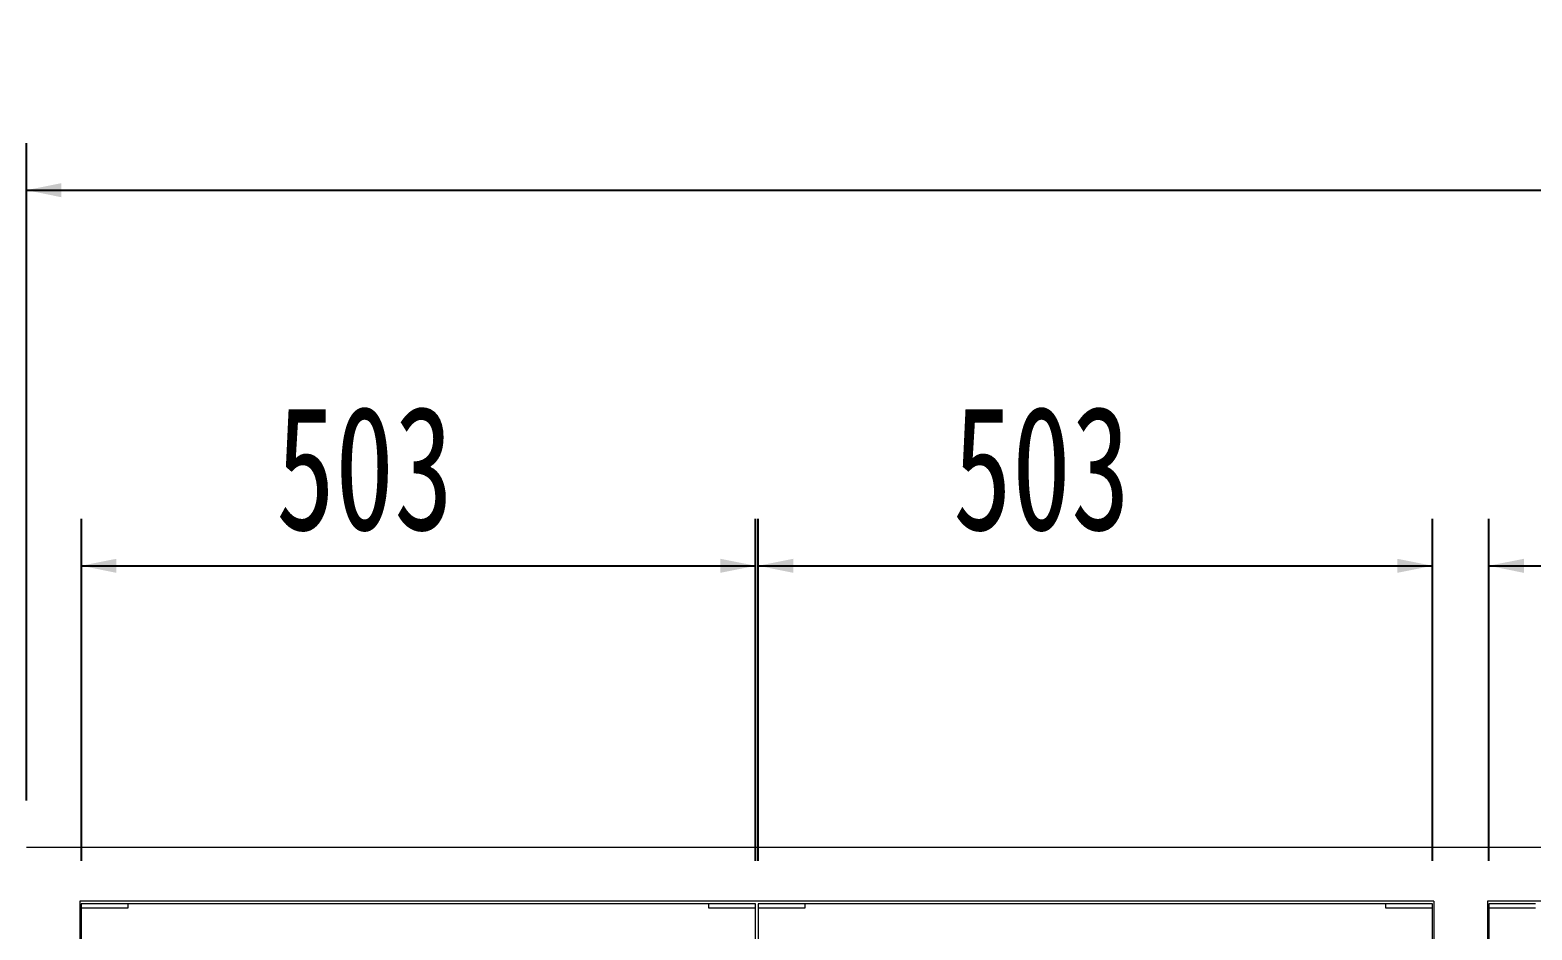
# Model space of a CAD drawing. Header units: millimetres. Extents: x 169 to 14583, y -399 to 10804.
# Drawn here: x 6504 to 7625, y 3215 to 3886 of the extents above; entities that cross this region are included whole.
import ezdxf

# ---------------------------------------------------------------- set-up
doc = ezdxf.new("R2010")
doc.units = ezdxf.units.MM
doc.header["$LTSCALE"] = 35
doc.layers.add('1', color=70, linetype='Continuous')
doc.styles.add('SLDTEXTSTYLE2', font='TXT', dxfattribs={"width": 0.7})
doc.dimstyles.new('SLDDIMSTYLE3', dxfattribs={"dimtxt": 105.988363, "dimasz": 26.25, "dimexe": 0, "dimexo": 0.0625, "dimgap": 26.497091, "dimtad": 1, "dimrnd": 1e-09, "dimzin": 12, "dimdsep": 46, "dimtxsty": 'SLDTEXTSTYLE2', "dimsah": 1, "dimcen": 0.09, "dimadec": 0, "dimazin": 3, "dimtfac": 1, "dimtdec": 3, "dimtofl": 0, "dimtmove": 0, "dimatfit": 3, "dimfxl": 0, "dimfrac": 2, "dimtolj": 1, "dimtzin": 12, "dimarcsym": 0})

# ---------------------------------------------------------------- blocks, each defined once
blk = doc.blocks.new('_D_6')
at = {"layer": '1'}
for p, q in [((7047.3, 3266.2), (7047.3, 3521.2)), ((7550.3, 3266.2), (7550.3, 3521.2)), ((7047.3, 3486.2), (7550.3, 3486.2))]:
    blk.add_line(p, q, dxfattribs=at)
for points in [[(7047.3, 3486.2), (7073.5, 3480.9), (7073.5, 3491.4)], [(7550.3, 3486.2), (7524, 3491.4), (7524, 3480.9)]]:
    blk.add_solid(points, dxfattribs=at)
at = {"layer": '1', "insert": (7192.5, 3605.5), "char_height": 92.6, "attachment_point": 1, "style": 'SLDTEXTSTYLE2'}
blk.add_mtext('503', dxfattribs=at)
blk = doc.blocks.new('_D_7')
at = {"layer": '1'}
for p, q in [((6542.3, 3266.2), (6542.3, 3521.2)), ((7045.3, 3266.2), (7045.3, 3521.2)), ((6542.3, 3486.2), (7045.3, 3486.2))]:
    blk.add_line(p, q, dxfattribs=at)
for points in [[(6542.3, 3486.2), (6568.5, 3480.9), (6568.5, 3491.4)], [(7045.3, 3486.2), (7019, 3491.4), (7019, 3480.9)]]:
    blk.add_solid(points, dxfattribs=at)
at = {"layer": '1', "insert": (6687.5, 3605.5), "char_height": 92.6, "attachment_point": 1, "style": 'SLDTEXTSTYLE2'}
blk.add_mtext('503', dxfattribs=at)
blk = doc.blocks.new('_D_8')
at = {"layer": '1'}
for p, q in [((7592.3, 3266.2), (7592.3, 3521.2)), ((8095.3, 3266.2), (8095.3, 3521.2)), ((7592.3, 3486.2), (8095.3, 3486.2))]:
    blk.add_line(p, q, dxfattribs=at)
for points in [[(7592.3, 3486.2), (7618.5, 3480.9), (7618.5, 3491.4)], [(8095.3, 3486.2), (8069, 3491.4), (8069, 3480.9)]]:
    blk.add_solid(points, dxfattribs=at)
at = {"layer": '1', "insert": (7737.5, 3605.5), "char_height": 92.6, "attachment_point": 1, "style": 'SLDTEXTSTYLE2'}
blk.add_mtext('503', dxfattribs=at)
blk = doc.blocks.new('_D_9')
at = {"layer": '1'}
for p, q in [((6501.3, 3311.2), (6501.3, 3801.2)), ((9501.3, 3311.2), (9501.3, 3801.2)), ((6501.3, 3766.2), (9501.3, 3766.2))]:
    blk.add_line(p, q, dxfattribs=at)
for points in [[(6501.3, 3766.2), (6527.5, 3760.9), (6527.5, 3771.4)], [(9501.3, 3766.2), (9475, 3771.4), (9475, 3760.9)]]:
    blk.add_solid(points, dxfattribs=at)
at = {"layer": '1', "insert": (7859.6, 3885.5), "char_height": 92.6, "attachment_point": 1, "style": 'SLDTEXTSTYLE2'}
blk.add_mtext('3000', dxfattribs=at)

msp = doc.modelspace()

# ---------------------------------------------------------------- linework, layer by layer
at = {"color": 7, "linetype": 'Continuous', "lineweight": 18}
for p, q in [((9501.279, 3276.159), (6501.279, 3276.159)), ((6541.279, 3236.159), (6541.279, 3154.159)), ((7551.279, 3236.159), (6541.279, 3236.159)), ((6577.279, 3234.159), (6542.279, 3234.159)), ((6542.279, 3234.159), (6542.279, 3231.159)), ((6542.279, 3231.159), (6577.279, 3231.159)), ((6542.279, 3231.159), (6542.279, 3154.159)), ((7010.279, 3234.159), (6577.279, 3234.159)), ((6577.279, 3231.159), (6577.279, 3234.159)), ((7010.279, 3234.159), (7010.279, 3231.159)), ((7045.279, 3234.159), (7010.279, 3234.159)), ((7010.279, 3231.159), (7045.279, 3231.159)), ((7045.279, 3231.159), (7045.279, 3234.159)), ((7045.279, 1924.779), (7045.279, 3231.159)), ((7047.279, 3234.159), (7047.279, 3231.159)), ((7082.279, 3234.159), (7047.279, 3234.159)), ((7047.279, 3231.159), (7047.279, 1924.779)), ((7047.279, 3231.159), (7082.279, 3231.159)), ((7515.279, 3234.159), (7082.279, 3234.159)), ((7082.279, 3231.159), (7082.279, 3234.159)), ((7515.279, 3234.159), (7515.279, 3231.159)), ((7550.279, 3234.159), (7515.279, 3234.159)), ((7515.279, 3231.159), (7550.279, 3231.159)), ((7550.279, 3231.159), (7550.279, 3234.159)), ((7550.279, 3154.159), (7550.279, 3231.159)), ((7551.279, 3236.159), (7551.279, 3154.159)), ((8601.279, 3236.159), (7591.279, 3236.159)), ((7591.279, 3236.159), (7591.279, 3154.159)), ((7592.279, 3234.159), (7592.279, 3231.159)), ((7627.279, 3234.159), (7592.279, 3234.159)), ((7592.279, 3231.159), (7592.279, 3154.159)), ((7592.279, 3231.159), (7627.279, 3231.159))]:
    msp.add_line(p, q, dxfattribs=at)

# ---------------------------------------------------------------- dimensions: what is measured, and where the dimension line sits
at = {"layer": '1'}
dim = msp.add_linear_dim(base=(9501.279, 3766.159), p1=(6501.279, 3276.159), p2=(9501.279, 3276.159), angle=0, dimstyle='SLDDIMSTYLE3', dxfattribs=at)
dim.commit()
dim.dimension.update_dxf_attribs({"geometry": '_D_9', "text_midpoint": (8001.279, 3766.159), "dimtype": 160})
for base, p1, p2, picture, middle in [((7045.279, 3486.159), (6542.279, 3231.159), (7045.279, 3231.159), '_D_7', (6793.779, 3486.159)), ((7550.279, 3486.159), (7047.279, 3231.159), (7550.279, 3231.159), '_D_6', (7298.779, 3486.159)), ((8095.279, 3486.159), (7592.279, 3231.159), (8095.279, 3231.159), '_D_8', (7843.779, 3486.159))]:
    dim = msp.add_linear_dim(base=base, p1=p1, p2=p2, dimstyle='SLDDIMSTYLE3', dxfattribs=at)
    dim.commit()
    dim.dimension.update_dxf_attribs({"geometry": picture, "text_midpoint": middle, "dimtype": 160})

doc.saveas('drawing.dxf')
